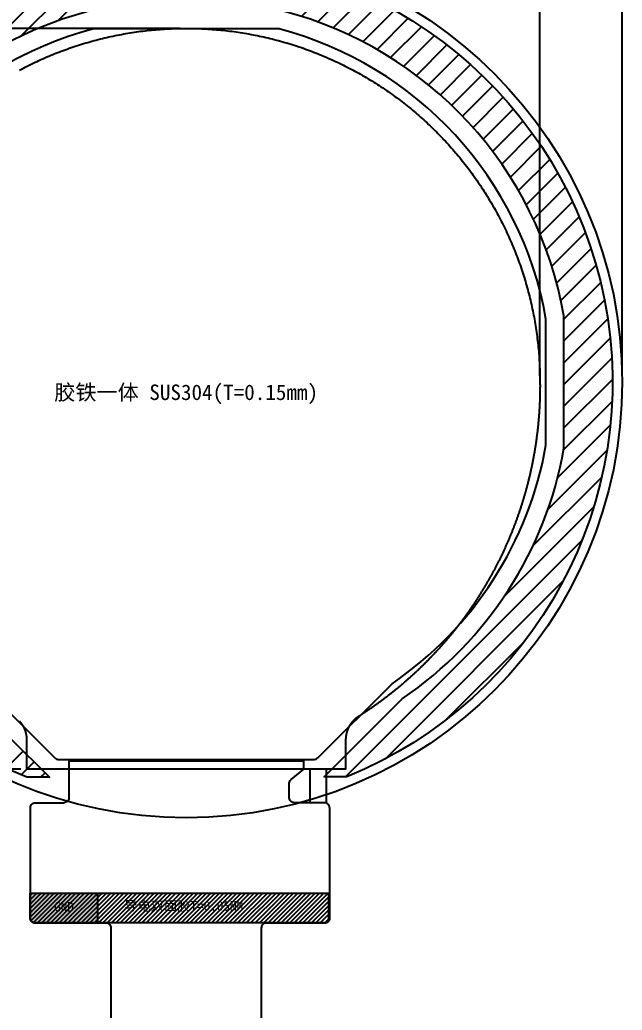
# Model space of a CAD drawing. Header units: millimetres. Extents: x 6268 to 6857, y -7375 to -6958.
# Drawn here: x 6601.4 to 6663.6, y -7222.2 to -7120 of the extents above; entities that cross this region are included whole.
import ezdxf

# ---------------------------------------------------------------- set-up
doc = ezdxf.new("R2010")
doc.units = ezdxf.units.MM
doc.header["$LTSCALE"] = 32.67
doc.header["$PDMODE"] = 3
doc.header["$PDSIZE"] = 0.3125
doc.layers.get('0').update_dxf_attribs({"linetype": 'CONTINUOUS'})
doc.layers.get('Defpoints').update_dxf_attribs({"linetype": 'CONTINUOUS'})
for name, color, linetype in [('BZ', 210, 'CONTINUOUS'), ('ITO', 3, 'CONTINUOUS'), ('sensor', 7, 'CONTINUOUS')]:
    doc.layers.add(name, color=color, linetype=linetype)
doc.styles.add('宋', font='SimSun.ttf')
doc.styles.add('宋体', font='SimSun.ttf')
doc.styles.add('黑体', font='simhei.ttf')
doc.dimstyles.new('HJ', dxfattribs={"dimtxt": 3.5, "dimasz": 3.5, "dimexe": 1, "dimexo": 0.625, "dimgap": 0.5, "dimtad": 1, "dimtxsty": '黑体', "dimcen": 3.5, "dimclrd": 4, "dimclre": 4, "dimclrt": 4, "dimadec": 0, "dimazin": 0, "dimtfac": 1, "dimtmove": 0, "dimatfit": 3, "dimfxl": 1, "dimarcsym": 0})
pattern_1 = [(45, (-48.3046, 199.5676), (-1.12253202, 1.12253202), [])]

# ---------------------------------------------------------------- blocks, each defined once
blk = doc.blocks.new('*D282')
at = {"layer": 'Defpoints', "color": 0, "transparency": 16777216}
for p in [(6618.59, -7120.87), (6558.28, -7197.35), (6602.14, -7197.35)]:
    blk.add_point(p, dxfattribs=at)
at = {"layer": 'ITO', "color": 4, "lineweight": -2, "transparency": 16777216}
for p, q in [((6617.96, -7120.87), (6557.28, -7120.87)), ((6558.28, -7124.37), (6558.28, -7193.85)), ((6601.51, -7197.35), (6557.28, -7197.35))]:
    blk.add_line(p, q, dxfattribs=at)
at = {"layer": 'ITO', "color": 4, "transparency": 16777216}
for points in [[(6557.7, -7124.37), (6558.87, -7124.37), (6558.28, -7120.87)], [(6557.7, -7193.85), (6558.87, -7193.85), (6558.28, -7197.35)]]:
    blk.add_solid(points, dxfattribs=at)
at = {"layer": 'ITO', "color": 4, "transparency": 16777216, "insert": (6555.74, -7159.54), "char_height": 3.5, "attachment_point": 5, "rotation": 90, "style": '黑体'}
blk.add_mtext('LCM OD 76,48%%P0.2', dxfattribs=at)
blk = doc.blocks.new('*D283')
at = {"layer": 'Defpoints', "color": 0, "transparency": 16777216}
for p in [(6572.55, -7112.39), (6618.59, -7112.39), (6618.59, -7120.87)]:
    blk.add_point(p, dxfattribs=at)
at = {"layer": 'ITO', "color": 4, "lineweight": -2, "transparency": 16777216}
for p, q in [((6572.55, -7112.39), (6572.55, -7065.63)), ((6617.97, -7112.39), (6571.55, -7112.39)), ((6572.55, -7117.37), (6572.55, -7115.89)), ((6617.96, -7120.87), (6571.55, -7120.87))]:
    blk.add_line(p, q, dxfattribs=at)
at = {"layer": 'ITO', "color": 4, "transparency": 16777216}
for points in [[(6571.97, -7115.89), (6573.13, -7115.89), (6572.55, -7112.39)], [(6571.97, -7117.37), (6573.13, -7117.37), (6572.55, -7120.87)]]:
    blk.add_solid(points, dxfattribs=at)
at = {"layer": 'ITO', "color": 4, "transparency": 16777216, "insert": (6569.72, -7087.26), "char_height": 3.5, "attachment_point": 5, "rotation": 90, "style": '黑体'}
blk.add_mtext('LCM到边 8,48±0.2', dxfattribs=at)
blk = doc.blocks.new('*D284')
at = {"layer": 'Defpoints', "color": 0, "transparency": 16777216}
for p in [(6655.1, -7076.78), (6582.07, -7157.38), (6655.1, -7157.38)]:
    blk.add_point(p, dxfattribs=at)
at = {"layer": 'ITO', "color": 4, "lineweight": -2, "transparency": 16777216}
for p, q in [((6582.07, -7156.76), (6582.07, -7075.78)), ((6655.1, -7156.76), (6655.1, -7075.78)), ((6585.57, -7076.78), (6651.6, -7076.78))]:
    blk.add_line(p, q, dxfattribs=at)
at = {"layer": 'ITO', "color": 4, "transparency": 16777216}
for points in [[(6585.57, -7076.19), (6585.57, -7077.36), (6582.07, -7076.78)], [(6651.6, -7076.19), (6651.6, -7077.36), (6655.1, -7076.78)]]:
    blk.add_solid(points, dxfattribs=at)
at = {"layer": 'ITO', "color": 4, "transparency": 16777216, "insert": (6618.59, -7074.23), "char_height": 3.5, "attachment_point": 5, "style": '黑体'}
blk.add_mtext('LCM OD 73,03%%P0.2', dxfattribs=at)
blk = doc.blocks.new('*D285')
at = {"layer": 'Defpoints', "color": 0, "transparency": 16777216}
for p in [(6655.1, -7100.28), (6655.1, -7157.27), (6663.59, -7157.27)]:
    blk.add_point(p, dxfattribs=at)
at = {"layer": 'ITO', "color": 4, "lineweight": -2, "transparency": 16777216}
for p, q in [((6655.1, -7156.65), (6655.1, -7099.28)), ((6663.59, -7156.64), (6663.59, -7099.28)), ((6655.1, -7100.28), (6608.34, -7100.28)), ((6660.09, -7100.28), (6658.6, -7100.28))]:
    blk.add_line(p, q, dxfattribs=at)
at = {"layer": 'ITO', "color": 4, "transparency": 16777216}
for points in [[(6658.6, -7099.7), (6658.6, -7100.87), (6655.1, -7100.28)], [(6660.09, -7099.7), (6660.09, -7100.87), (6663.59, -7100.28)]]:
    blk.add_solid(points, dxfattribs=at)
at = {"layer": 'ITO', "color": 4, "transparency": 16777216, "insert": (6629.97, -7097.45), "char_height": 3.5, "attachment_point": 5, "style": '黑体'}
blk.add_mtext('LCM到边 8,49±0.2', dxfattribs=at)

msp = doc.modelspace()

# ---------------------------------------------------------------- hatches: boundary and pattern name
h = msp.add_hatch()
h.set_pattern_fill('ANSI31', color=4, scale=0.5, style=0)
h.set_pattern_definition(pattern_1)
h.paths.add_polyline_path([(6608.533, -7119.1), (6618.586, -7119.1), (6618.51, -7113.387, 0.8240002), (6602.141, -7198.198), (6604.479, -7198.194), (6596.286, -7190.093, -0.2024189), (6579.595, -7164.22), (6579.595, -7150.553, -0.2931182)])
h = msp.add_hatch()
h.set_pattern_fill('ANSI31', color=4, scale=0.5, style=0)
h.set_pattern_definition(pattern_1)
h.paths.add_polyline_path([(6628.639, -7119.1, -0.2931182), (6657.576, -7150.553), (6657.576, -7164.22, -0.2024189), (6640.885, -7190.093), (6632.833, -7198.145), (6635.171, -7198.141, 0.8240002), (6618.51, -7113.387), (6618.586, -7119.1)])
at = {"layer": 'ITO'}
h = msp.add_hatch(color=2, dxfattribs=at)
h.dxf.hatch_style = 1
h.paths.add_polyline_path([(6609.439, -7213.199), (6609.439, -7210.199), (6602.439, -7210.199), (6602.439, -7212.699, 0.4142136), (6602.939, -7213.199)])
h.paths.add_polyline_path([(6604.642, -7212.521), (6607.299, -7212.521), (6607.299, -7210.583), (6604.642, -7210.583)], flags=24)
h = msp.add_hatch(dxfattribs=at)
h.set_pattern_fill('ANSI31', color=3, scale=0.1)
h.set_pattern_definition([(45, (274.05893, 187.50907), (-0.224506403, 0.224506403), [])])
h.paths.add_polyline_path([(6632.809, -7213.199, 0.4142136), (6633.309, -7212.699), (6633.309, -7210.199), (6602.439, -7210.199), (6602.439, -7212.699, 0.4142136), (6602.939, -7213.199)])
h.paths.add_polyline_path([(6611.848, -7212.607), (6625.22, -7212.607), (6625.22, -7210.677), (6611.848, -7210.677)], flags=24)

# ---------------------------------------------------------------- linework, layer by layer
at = {"color": 1}
msp.add_line((6646.639, -7182.552), (6646.649, -7182.561), dxfattribs=at)
msp.add_line((6646.639, -7182.552), (6646.649, -7182.561), dxfattribs=at)
at = {"color": 0}
for p, q in [((6631.336, -7197.347), (6631.336, -7200.822)), ((6633.036, -7197.347), (6633.036, -7200.822))]:
    msp.add_line(p, q, dxfattribs=at)
at = {"color": 30, "lineweight": -3}
msp.add_lwpolyline([(6633.367, -7201.322, 0.4142136), (6632.867, -7200.822), (6629.722, -7200.822, -0.4142136), (6629.222, -7200.322), (6629.222, -7198.823, -0.2219713), (6629.401, -7198.44), (6630.707, -7197.347), (6630.707, -7196.551), (6606.471, -7196.551), (6606.471, -7200.322, -0.4142136), (6605.971, -7200.822)], format="xyb", dxfattribs=at)
at = {"layer": 'BZ'}
msp.add_lwpolyline([(6601.373, -7125.18), (6601.571, -7125.075), (6601.77, -7124.971), (6601.969, -7124.869), (6602.169, -7124.767), (6602.369, -7124.667), (6602.57, -7124.568), (6602.772, -7124.471), (6602.974, -7124.374), (6603.177, -7124.279), (6603.38, -7124.185), (6603.584, -7124.093), (6603.789, -7124.001), (6603.994, -7123.911), (6604.199, -7123.822), (6604.406, -7123.734), (6604.612, -7123.648), (6604.82, -7123.563), (6605.027, -7123.479), (6605.236, -7123.397), (6605.445, -7123.315), (6605.654, -7123.235), (6605.864, -7123.157), (6606.074, -7123.079), (6606.285, -7123.003), (6606.496, -7122.928), (6606.707, -7122.855), (6606.919, -7122.782), (6607.132, -7122.711), (6607.345, -7122.642), (6607.558, -7122.574), (6607.772, -7122.507), (6607.986, -7122.441), (6608.201, -7122.376), (6608.416, -7122.313), (6608.631, -7122.252), (6608.847, -7122.191), (6609.063, -7122.132), (6609.28, -7122.074), (6609.496, -7122.018), (6609.714, -7121.963), (6609.931, -7121.909), (6610.149, -7121.857), (6610.367, -7121.806), (6610.585, -7121.756), (6610.804, -7121.707), (6611.023, -7121.66), (6611.243, -7121.615), (6611.462, -7121.57), (6611.682, -7121.527), (6611.902, -7121.485), (6612.123, -7121.445), (6612.343, -7121.406), (6612.564, -7121.369), (6612.785, -7121.332), (6613.006, -7121.297), (6613.228, -7121.264), (6613.45, -7121.232), (6613.672, -7121.201), (6613.894, -7121.171), (6614.116, -7121.143), (6614.338, -7121.116), (6614.561, -7121.091), (6614.784, -7121.067), (6615.007, -7121.044), (6615.23, -7121.023), (6615.453, -7121.003), (6615.676, -7120.985), (6615.9, -7120.968), (6616.123, -7120.952), (6616.347, -7120.937), (6616.57, -7120.924), (6616.794, -7120.913), (6617.018, -7120.902), (6617.242, -7120.893), (6617.466, -7120.886), (6617.69, -7120.88), (6617.914, -7120.875), (6618.138, -7120.871), (6618.362, -7120.869), (6618.586, -7120.869), (6618.81, -7120.869), (6619.034, -7120.871), (6619.258, -7120.875), (6619.482, -7120.88), (6619.706, -7120.886), (6619.93, -7120.893), (6620.154, -7120.902), (6620.377, -7120.913), (6620.601, -7120.924), (6620.825, -7120.937), (6621.048, -7120.952), (6621.272, -7120.968), (6621.495, -7120.985), (6621.719, -7121.003), (6621.942, -7121.023), (6622.165, -7121.044), (6622.388, -7121.067), (6622.61, -7121.091), (6622.833, -7121.116), (6623.055, -7121.143), (6623.278, -7121.171), (6623.5, -7121.201), (6623.722, -7121.232), (6623.943, -7121.264), (6624.165, -7121.297), (6624.386, -7121.332), (6624.607, -7121.369), (6624.828, -7121.406), (6625.049, -7121.445), (6625.269, -7121.485), (6625.489, -7121.527), (6625.709, -7121.57), (6625.929, -7121.615), (6626.148, -7121.66), (6626.367, -7121.707), (6626.586, -7121.756), (6626.804, -7121.806), (6627.023, -7121.857), (6627.24, -7121.909), (6627.458, -7121.963), (6627.675, -7122.018), (6627.892, -7122.074), (6628.108, -7122.132), (6628.324, -7122.191), (6628.54, -7122.252), (6628.756, -7122.313), (6628.971, -7122.376), (6629.185, -7122.441), (6629.399, -7122.507), (6629.613, -7122.574), (6629.827, -7122.642), (6630.04, -7122.711), (6630.252, -7122.782), (6630.464, -7122.855), (6630.676, -7122.928), (6630.887, -7123.003), (6631.098, -7123.079), (6631.308, -7123.157), (6631.518, -7123.235), (6631.727, -7123.315), (6631.936, -7123.397), (6632.144, -7123.479), (6632.352, -7123.563), (6632.559, -7123.648), (6632.766, -7123.734), (6632.972, -7123.822), (6633.178, -7123.911), (6633.383, -7124.001), (6633.587, -7124.093), (6633.791, -7124.185), (6633.995, -7124.279), (6634.197, -7124.374), (6634.4, -7124.471), (6634.601, -7124.568), (6634.802, -7124.667), (6635.003, -7124.767), (6635.203, -7124.869), (6635.402, -7124.971), (6635.6, -7125.075), (6635.798, -7125.18), (6635.996, -7125.286), (6636.192, -7125.394), (6636.388, -7125.502), (6636.583, -7125.612), (6636.778, -7125.723), (6636.972, -7125.835), (6637.165, -7125.949), (6637.358, -7126.063), (6637.549, -7126.179), (6637.741, -7126.296), (6637.931, -7126.414), (6638.121, -7126.534), (6638.31, -7126.654), (6638.498, -7126.776), (6638.685, -7126.898), (6638.872, -7127.022), (6639.058, -7127.147), (6639.243, -7127.274), (6639.427, -7127.401), (6639.611, -7127.529), (6639.794, -7127.659), (6639.976, -7127.79), (6640.157, -7127.921), (6640.337, -7128.054), (6640.517, -7128.188), (6640.695, -7128.323), (6640.873, -7128.46), (6641.05, -7128.597), (6641.226, -7128.735), (6641.402, -7128.875), (6641.576, -7129.015), (6641.75, -7129.157), (6641.923, -7129.3), (6642.095, -7129.443), (6642.266, -7129.588), (6642.436, -7129.734), (6642.605, -7129.881), (6642.773, -7130.029), (6642.941, -7130.178), (6643.107, -7130.327), (6643.273, -7130.478), (6643.437, -7130.63), (6643.601, -7130.783), (6643.764, -7130.937), (6643.925, -7131.092), (6644.086, -7131.248), (6644.246, -7131.405), (6644.405, -7131.563), (6644.563, -7131.722), (6644.72, -7131.882), (6644.876, -7132.043), (6645.031, -7132.205), (6645.185, -7132.367), (6645.338, -7132.531), (6645.49, -7132.696), (6645.641, -7132.861), (6645.791, -7133.028), (6645.94, -7133.195), (6646.088, -7133.363), (6646.234, -7133.533), (6646.38, -7133.703), (6646.525, -7133.874), (6646.669, -7134.046), (6646.811, -7134.218), (6646.953, -7134.392), (6647.094, -7134.566), (6647.233, -7134.742), (6647.371, -7134.918), (6647.509, -7135.095), (6647.645, -7135.273), (6647.78, -7135.452), (6647.914, -7135.631), (6648.047, -7135.812), (6648.179, -7135.993), (6648.309, -7136.175), (6648.439, -7136.358), (6648.567, -7136.541), (6648.695, -7136.725), (6648.821, -7136.911), (6648.946, -7137.096), (6649.07, -7137.283), (6649.193, -7137.471), (6649.314, -7137.659), (6649.435, -7137.848), (6649.554, -7138.037), (6649.672, -7138.228), (6649.789, -7138.419), (6649.905, -7138.611), (6650.019, -7138.803), (6650.133, -7138.996), (6650.245, -7139.19), (6650.356, -7139.385), (6650.466, -7139.58), (6650.575, -7139.776), (6650.682, -7139.973), (6650.788, -7140.17), (6650.893, -7140.368), (6650.997, -7140.566), (6651.1, -7140.766), (6651.201, -7140.965), (6651.301, -7141.166), (6651.4, -7141.367), (6651.498, -7141.569), (6651.594, -7141.771), (6651.689, -7141.974), (6651.783, -7142.177), (6651.876, -7142.381), (6651.967, -7142.586), (6652.057, -7142.791), (6652.146, -7142.996), (6652.234, -7143.203), (6652.32, -7143.409), (6652.405, -7143.617), (6652.489, -7143.824), (6652.572, -7144.033), (6652.653, -7144.241), (6652.733, -7144.451), (6652.812, -7144.66), (6652.889, -7144.871), (6652.965, -7145.081), (6653.04, -7145.293), (6653.114, -7145.504), (6653.186, -7145.716), (6653.257, -7145.929), (6653.326, -7146.142), (6653.395, -7146.355), (6653.462, -7146.569), (6653.527, -7146.783), (6653.592, -7146.998), (6653.655, -7147.213), (6653.717, -7147.428), (6653.777, -7147.644), (6653.836, -7147.86), (6653.894, -7148.076), (6653.95, -7148.293), (6654.005, -7148.51), (6654.059, -7148.728), (6654.112, -7148.946), (6654.163, -7149.164), (6654.213, -7149.382), (6654.261, -7149.601), (6654.308, -7149.82), (6654.354, -7150.039), (6654.398, -7150.259), (6654.441, -7150.479), (6654.483, -7150.699), (6654.523, -7150.919), (6654.562, -7151.14), (6654.6, -7151.361), (6654.636, -7151.582), (6654.671, -7151.803), (6654.705, -7152.025), (6654.737, -7152.247), (6654.768, -7152.468), (6654.797, -7152.691), (6654.825, -7152.913), (6654.852, -7153.135), (6654.877, -7153.358), (6654.901, -7153.581), (6654.924, -7153.804), (6654.945, -7154.027), (6654.965, -7154.25), (6654.984, -7154.473), (6655.001, -7154.696), (6655.017, -7154.92), (6655.031, -7155.143), (6655.044, -7155.367), (6655.056, -7155.591), (6655.066, -7155.815), (6655.075, -7156.039), (6655.083, -7156.263), (6655.089, -7156.486), (6655.094, -7156.71), (6655.097, -7156.934), (6655.099, -7157.159), (6655.1, -7157.382), (6655.1, -7157.461), (6655.101, -7157.541), (6655.101, -7157.622), (6655.102, -7157.702), (6655.102, -7157.782), (6655.102, -7157.862), (6655.101, -7157.942), (6655.101, -7158.022), (6655.1, -7158.103), (6655.1, -7158.183), (6655.099, -7158.263), (6655.098, -7158.343), (6655.097, -7158.423), (6655.095, -7158.503), (6655.094, -7158.583), (6655.092, -7158.664), (6655.09, -7158.744), (6655.088, -7158.824), (6655.086, -7158.904), (6655.084, -7158.984), (6655.082, -7159.064), (6655.079, -7159.144), (6655.076, -7159.225), (6655.073, -7159.305), (6655.07, -7159.385), (6655.067, -7159.465), (6655.063, -7159.545), (6655.06, -7159.625), (6655.056, -7159.705), (6655.052, -7159.785), (6655.048, -7159.865), (6655.044, -7159.945), (6655.04, -7160.025), (6655.035, -7160.105), (6655.031, -7160.185), (6655.026, -7160.265), (6655.021, -7160.345), (6655.016, -7160.425), (6655.01, -7160.505), (6655.005, -7160.585), (6654.999, -7160.665), (6654.993, -7160.745), (6654.987, -7160.825), (6654.981, -7160.905), (6654.975, -7160.985), (6654.969, -7161.065), (6654.962, -7161.145), (6654.955, -7161.225), (6654.948, -7161.305), (6654.941, -7161.385), (6654.934, -7161.464), (6654.927, -7161.544), (6654.919, -7161.624), (6654.912, -7161.704), (6654.904, -7161.784), (6654.896, -7161.863), (6654.888, -7161.943), (6654.879, -7162.023), (6654.871, -7162.103), (6654.862, -7162.182), (6654.853, -7162.262), (6654.844, -7162.342), (6654.835, -7162.421), (6654.826, -7162.501), (6654.817, -7162.581), (6654.807, -7162.66), (6654.797, -7162.74), (6654.788, -7162.819), (6654.777, -7162.899), (6654.767, -7162.978), (6654.757, -7163.058), (6654.746, -7163.137), (6654.736, -7163.217), (6654.725, -7163.296), (6654.714, -7163.376), (6654.703, -7163.455), (6654.691, -7163.534), (6654.68, -7163.614), (6654.668, -7163.693), (6654.657, -7163.772), (6654.645, -7163.852), (6654.633, -7163.931), (6654.62, -7164.01), (6654.608, -7164.089), (6654.595, -7164.168), (6654.583, -7164.248), (6654.57, -7164.327), (6654.557, -7164.406), (6654.543, -7164.485), (6654.53, -7164.564), (6654.517, -7164.643), (6654.503, -7164.722), (6654.489, -7164.801), (6654.475, -7164.88), (6654.461, -7164.959), (6654.447, -7165.038), (6654.432, -7165.116), (6654.418, -7165.195), (6654.403, -7165.274), (6654.388, -7165.353), (6654.373, -7165.432), (6654.358, -7165.51), (6654.342, -7165.589), (6654.327, -7165.668), (6654.311, -7165.746), (6654.295, -7165.825), (6654.279, -7165.903), (6654.263, -7165.982), (6654.247, -7166.06), (6654.23, -7166.139), (6654.214, -7166.217), (6654.197, -7166.296), (6654.18, -7166.374), (6654.163, -7166.452), (6654.146, -7166.531), (6654.128, -7166.609), (6654.111, -7166.687), (6654.093, -7166.765), (6654.075, -7166.843), (6654.057, -7166.921), (6654.039, -7167), (6654.021, -7167.078), (6654.002, -7167.156), (6653.984, -7167.234), (6653.965, -7167.312), (6653.946, -7167.389), (6653.927, -7167.467), (6653.907, -7167.545), (6653.888, -7167.623), (6653.869, -7167.701), (6653.849, -7167.778), (6653.829, -7167.856), (6653.809, -7167.934), (6653.789, -7168.011), (6653.768, -7168.089), (6653.748, -7168.166), (6653.727, -7168.244), (6653.706, -7168.321), (6653.686, -7168.399), (6653.664, -7168.476), (6653.643, -7168.553), (6653.622, -7168.63), (6653.6, -7168.708), (6653.579, -7168.785), (6653.557, -7168.862), (6653.535, -7168.939), (6653.512, -7169.016), (6653.49, -7169.093), (6653.468, -7169.17), (6653.445, -7169.247), (6653.422, -7169.324), (6653.399, -7169.401), (6653.376, -7169.477), (6653.353, -7169.554), (6653.33, -7169.631), (6653.306, -7169.707), (6653.282, -7169.784), (6653.259, -7169.861), (6653.235, -7169.937), (6653.21, -7170.013), (6653.186, -7170.09), (6653.162, -7170.166), (6653.137, -7170.242), (6653.112, -7170.319), (6653.087, -7170.395), (6653.062, -7170.471), (6653.037, -7170.547), (6653.012, -7170.623), (6652.986, -7170.699), (6652.961, -7170.775), (6652.935, -7170.851), (6652.909, -7170.927), (6652.883, -7171.003), (6652.857, -7171.078), (6652.83, -7171.154), (6652.804, -7171.23), (6652.777, -7171.305), (6652.75, -7171.381), (6652.723, -7171.456), (6652.696, -7171.532), (6652.669, -7171.607), (6652.641, -7171.683), (6652.614, -7171.758), (6652.586, -7171.833), (6652.558, -7171.908), (6652.53, -7171.983), (6652.502, -7172.058), (6652.473, -7172.133), (6652.445, -7172.208), (6652.416, -7172.283), (6652.387, -7172.358), (6652.358, -7172.433), (6652.329, -7172.507), (6652.3, -7172.582), (6652.271, -7172.657), (6652.241, -7172.731), (6652.212, -7172.806), (6652.182, -7172.88), (6652.152, -7172.954), (6652.122, -7173.029), (6652.091, -7173.103), (6652.061, -7173.177), (6652.03, -7173.251), (6652, -7173.325), (6651.969, -7173.399), (6651.938, -7173.473), (6651.907, -7173.547), (6651.875, -7173.621), (6651.844, -7173.695), (6651.812, -7173.768), (6651.781, -7173.842), (6651.749, -7173.915), (6651.717, -7173.989), (6651.685, -7174.062), (6651.652, -7174.136), (6651.62, -7174.209), (6651.587, -7174.282), (6651.554, -7174.355), (6651.522, -7174.429), (6651.489, -7174.502), (6651.455, -7174.575), (6651.422, -7174.647), (6651.389, -7174.72), (6651.355, -7174.793), (6651.321, -7174.866), (6651.287, -7174.938), (6651.253, -7175.011), (6651.219, -7175.084), (6651.185, -7175.156), (6651.15, -7175.228), (6651.116, -7175.301), (6651.081, -7175.373), (6651.046, -7175.445), (6651.011, -7175.517), (6650.976, -7175.589), (6650.94, -7175.661), (6650.905, -7175.733), (6650.869, -7175.805), (6650.834, -7175.877), (6650.798, -7175.948), (6650.762, -7176.02), (6650.725, -7176.091), (6650.689, -7176.163), (6650.653, -7176.234), (6650.616, -7176.306), (6650.579, -7176.377), (6650.542, -7176.448), (6650.505, -7176.519), (6650.468, -7176.59), (6650.431, -7176.661), (6650.393, -7176.732), (6650.356, -7176.803), (6650.318, -7176.873), (6650.28, -7176.944), (6650.242, -7177.015), (6650.204, -7177.085), (6650.166, -7177.156), (6650.127, -7177.226), (6650.089, -7177.296), (6650.05, -7177.366), (6650.011, -7177.437), (6649.972, -7177.507), (6649.933, -7177.577), (6649.894, -7177.646), (6649.854, -7177.716), (6649.815, -7177.786), (6649.775, -7177.856), (6649.735, -7177.925), (6649.695, -7177.995), (6649.655, -7178.064), (6649.615, -7178.133), (6649.575, -7178.203), (6649.534, -7178.272), (6649.493, -7178.341), (6649.453, -7178.41), (6649.412, -7178.479), (6649.371, -7178.548), (6649.329, -7178.617), (6649.288, -7178.685), (6649.247, -7178.754), (6649.205, -7178.822), (6649.163, -7178.891), (6649.121, -7178.959), (6649.079, -7179.028), (6649.037, -7179.096), (6648.995, -7179.164), (6648.953, -7179.232), (6648.91, -7179.3), (6648.867, -7179.368), (6648.825, -7179.435), (6648.782, -7179.503), (6648.739, -7179.571), (6648.695, -7179.638), (6648.652, -7179.706), (6648.609, -7179.773), (6648.565, -7179.84), (6648.521, -7179.907), (6648.477, -7179.975), (6648.433, -7180.042), (6648.389, -7180.108), (6648.345, -7180.175), (6648.3, -7180.242), (6648.256, -7180.309), (6648.211, -7180.375), (6648.166, -7180.442), (6648.121, -7180.508), (6648.076, -7180.574), (6648.031, -7180.641), (6647.986, -7180.707), (6647.94, -7180.773), (6647.895, -7180.839), (6647.849, -7180.905), (6647.803, -7180.97), (6647.757, -7181.036), (6647.711, -7181.101), (6647.665, -7181.167), (6647.618, -7181.232), (6647.572, -7181.298), (6647.525, -7181.363), (6647.479, -7181.428), (6647.432, -7181.493), (6647.385, -7181.558), (6647.338, -7181.623), (6647.29, -7181.688), (6647.243, -7181.752), (6647.195, -7181.817), (6647.148, -7181.881), (6647.1, -7181.946), (6647.052, -7182.01), (6647.004, -7182.074), (6646.956, -7182.138), (6646.907, -7182.202), (6646.859, -7182.266), (6646.81, -7182.33), (6646.762, -7182.393), (6646.713, -7182.457), (6646.664, -7182.521), (6646.615, -7182.584), (6646.566, -7182.647), (6646.516, -7182.71), (6646.467, -7182.774), (6646.417, -7182.837), (6646.368, -7182.899), (6646.318, -7182.962), (6646.268, -7183.025), (6646.218, -7183.088), (6646.168, -7183.15), (6646.118, -7183.213), (6646.067, -7183.275), (6646.017, -7183.337), (6645.966, -7183.399), (6645.915, -7183.461), (6645.864, -7183.523), (6645.813, -7183.585), (6645.762, -7183.647), (6645.711, -7183.708), (6645.659, -7183.77), (6645.608, -7183.831), (6645.556, -7183.893), (6645.504, -7183.954), (6645.452, -7184.015), (6645.4, -7184.076), (6645.348, -7184.137), (6645.296, -7184.198), (6645.244, -7184.258), (6645.191, -7184.319), (6645.139, -7184.379), (6645.086, -7184.44), (6645.033, -7184.5), (6644.98, -7184.56), (6644.927, -7184.62), (6644.874, -7184.68), (6644.82, -7184.74), (6644.767, -7184.8), (6644.713, -7184.859), (6644.66, -7184.919), (6644.606, -7184.978), (6644.552, -7185.038), (6644.498, -7185.097), (6644.444, -7185.156), (6644.39, -7185.215), (6644.335, -7185.274), (6644.281, -7185.333), (6644.226, -7185.391), (6644.171, -7185.45), (6644.116, -7185.508), (6644.061, -7185.567), (6644.006, -7185.625), (6643.951, -7185.683), (6643.896, -7185.741), (6643.84, -7185.799), (6643.785, -7185.857), (6643.729, -7185.915), (6643.673, -7185.972), (6643.618, -7186.03), (6643.562, -7186.087), (6643.505, -7186.144), (6643.449, -7186.201), (6643.393, -7186.258), (6643.336, -7186.315), (6643.28, -7186.372), (6643.223, -7186.429), (6643.166, -7186.485), (6643.109, -7186.542), (6643.052, -7186.598), (6642.995, -7186.655), (6642.938, -7186.711), (6642.881, -7186.767), (6642.823, -7186.823), (6642.766, -7186.878), (6642.708, -7186.934), (6642.65, -7186.99), (6642.592, -7187.045), (6642.534, -7187.1), (6642.476, -7187.156), (6642.418, -7187.211), (6642.36, -7187.266), (6642.301, -7187.321), (6642.243, -7187.375), (6642.184, -7187.43), (6642.125, -7187.484), (6642.066, -7187.539), (6642.007, -7187.593), (6641.948, -7187.647), (6641.889, -7187.701), (6641.83, -7187.755), (6641.77, -7187.809), (6641.711, -7187.863), (6641.651, -7187.916), (6641.592, -7187.97), (6641.532, -7188.023), (6641.472, -7188.076), (6641.412, -7188.13), (6641.352, -7188.183), (6641.291, -7188.235), (6641.231, -7188.288), (6641.17, -7188.341), (6641.11, -7188.393), (6641.049, -7188.446), (6640.988, -7188.498), (6640.928, -7188.55), (6640.867, -7188.602), (6640.805, -7188.654), (6640.744, -7188.706), (6640.683, -7188.758), (6640.622, -7188.809), (6640.56, -7188.86), (6640.498, -7188.912), (6640.437, -7188.963), (6640.375, -7189.014), (6640.313, -7189.065), (6640.251, -7189.116), (6640.189, -7189.166), (6640.127, -7189.217), (6640.064, -7189.267), (6640.002, -7189.318), (6639.94, -7189.368), (6639.877, -7189.418), (6639.814, -7189.468), (6639.751, -7189.518), (6639.689, -7189.568), (6639.625, -7189.617), (6639.562, -7189.667), (6639.499, -7189.716), (6639.436, -7189.765), (6639.373, -7189.814), (6639.309, -7189.863), (6639.245, -7189.912), (6639.182, -7189.961), (6639.118, -7190.009), (6639.054, -7190.058), (6638.99, -7190.106), (6638.926, -7190.154), (6638.862, -7190.202), (6638.798, -7190.25), (6638.733, -7190.298), (6638.669, -7190.346), (6638.604, -7190.393), (6638.54, -7190.441), (6638.475, -7190.488), (6638.41, -7190.535), (6638.345, -7190.582), (6638.28, -7190.629), (6638.215, -7190.676), (6638.15, -7190.722), (6638.085, -7190.769), (6638.019, -7190.815), (6637.954, -7190.862), (6637.888, -7190.908), (6637.823, -7190.954), (6637.757, -7191), (6637.691, -7191.045), (6637.625, -7191.091), (6637.559, -7191.136), (6637.493, -7191.182), (6637.427, -7191.227), (6637.361, -7191.272), (6637.294, -7191.317), (6637.228, -7191.362), (6637.161, -7191.407), (6637.095, -7191.451), (6637.028, -7191.496), (6636.961, -7191.54), (6636.894, -7191.584), (6636.827, -7191.628), (6636.76, -7191.672), (6636.693, -7191.716), (6636.626, -7191.759), (6636.558, -7191.803), (6636.491, -7191.846), (6636.423, -7191.89), (6636.356, -7191.933), (6636.351, -7191.936), (6636.346, -7191.939), (6636.342, -7191.942), (6636.337, -7191.945), (6636.332, -7191.948), (6636.328, -7191.951), (6636.323, -7191.954), (6636.318, -7191.957), (6636.314, -7191.96), (6636.309, -7191.963), (6636.304, -7191.966), (6636.3, -7191.969), (6636.29, -7191.976), (6636.286, -7191.979), (6636.281, -7191.982), (6636.277, -7191.985), (6636.267, -7191.991), (6636.263, -7191.995), (6636.258, -7191.998), (6636.249, -7192.004), (6636.244, -7192.007), (6636.24, -7192.011), (6636.235, -7192.014), (6636.231, -7192.017), (6636.221, -7192.024), (6636.217, -7192.027), (6636.208, -7192.033), (6636.203, -7192.037), (6636.199, -7192.04), (6636.194, -7192.043), (6636.19, -7192.047), (6636.185, -7192.05), (6636.181, -7192.053), (6636.176, -7192.057), (6636.172, -7192.06), (6636.168, -7192.063), (6636.163, -7192.067), (6636.154, -7192.074), (6636.15, -7192.077), (6636.145, -7192.08), (6636.141, -7192.084), (6636.136, -7192.087), (6636.132, -7192.091), (6636.123, -7192.098), (6636.119, -7192.101), (6636.11, -7192.108), (6636.106, -7192.111), (6636.101, -7192.115), (6636.097, -7192.118), (6636.093, -7192.122), (6636.088, -7192.125), (6636.084, -7192.129), (6636.08, -7192.132), (6636.071, -7192.14), (6636.067, -7192.143), (6636.063, -7192.147), (6636.058, -7192.15), (6636.054, -7192.154), (6636.05, -7192.157), (6636.045, -7192.161), (6636.041, -7192.165), (6636.037, -7192.168), (6636.033, -7192.172), (6636.028, -7192.176), (6636.024, -7192.179), (6636.02, -7192.183), (6636.011, -7192.19), (6636.007, -7192.194), (6636.003, -7192.197), (6635.999, -7192.201), (6635.995, -7192.205), (6635.99, -7192.209), (6635.986, -7192.212), (6635.982, -7192.216), (6635.978, -7192.22), (6635.974, -7192.224), (6635.97, -7192.227), (6635.966, -7192.231), (6635.961, -7192.235), (6635.953, -7192.242), (6635.949, -7192.246), (6635.945, -7192.25), (6635.941, -7192.254), (6635.937, -7192.258), (6635.933, -7192.262), (6635.929, -7192.265), (6635.925, -7192.269), (6635.921, -7192.273), (6635.917, -7192.277), (6635.913, -7192.281), (6635.908, -7192.285), (6635.904, -7192.289), (6635.9, -7192.292), (6635.896, -7192.296), (6635.892, -7192.3), (6635.888, -7192.304), (6635.884, -7192.308), (6635.88, -7192.312), (6635.877, -7192.316), (6635.873, -7192.32), (6635.869, -7192.324), (6635.861, -7192.332), (6635.853, -7192.34), (6635.849, -7192.344), (6635.845, -7192.348), (6635.837, -7192.356), (6635.829, -7192.364), (6635.826, -7192.368), (6635.822, -7192.372), (6635.818, -7192.376), (6635.814, -7192.38), (6635.81, -7192.384), (6635.806, -7192.388), (6635.803, -7192.392), (6635.799, -7192.396), (6635.795, -7192.4), (6635.791, -7192.404), (6635.787, -7192.409), (6635.784, -7192.413), (6635.776, -7192.421), (6635.772, -7192.425), (6635.769, -7192.429), (6635.765, -7192.433), (6635.761, -7192.438), (6635.757, -7192.442), (6635.754, -7192.446), (6635.75, -7192.45), (6635.746, -7192.454), (6635.743, -7192.458), (6635.735, -7192.467), (6635.732, -7192.471), (6635.728, -7192.475), (6635.724, -7192.48), (6635.717, -7192.488), (6635.713, -7192.492), (6635.71, -7192.497), (6635.706, -7192.501), (6635.703, -7192.505), (6635.699, -7192.509), (6635.695, -7192.514), (6635.692, -7192.518), (6635.688, -7192.522), (6635.681, -7192.531), (6635.674, -7192.54), (6635.671, -7192.544), (6635.667, -7192.548), (6635.664, -7192.553), (6635.66, -7192.557), (6635.657, -7192.561), (6635.653, -7192.566), (6635.65, -7192.57), (6635.646, -7192.575), (6635.643, -7192.579), (6635.636, -7192.588), (6635.632, -7192.592), (6635.629, -7192.596), (6635.626, -7192.601), (6635.622, -7192.605), (6635.615, -7192.614), (6635.612, -7192.619), (6635.609, -7192.623), (6635.602, -7192.632), (6635.599, -7192.637), (6635.595, -7192.641), (6635.592, -7192.646), (6635.589, -7192.65), (6635.585, -7192.655), (6635.582, -7192.659), (6635.579, -7192.664), (6635.576, -7192.668), (6635.572, -7192.673), (6635.569, -7192.677), (6635.562, -7192.686), (6635.559, -7192.691), (6635.553, -7192.7), (6635.55, -7192.705), (6635.546, -7192.709), (6635.543, -7192.714), (6635.54, -7192.719), (6635.537, -7192.723), (6635.531, -7192.732), (6635.527, -7192.737), (6635.524, -7192.742), (6635.521, -7192.746), (6635.518, -7192.751), (6635.515, -7192.755), (6635.512, -7192.76), (6635.509, -7192.765), (6635.506, -7192.769), (6635.503, -7192.774), (6635.496, -7192.784), (6635.493, -7192.788), (6635.49, -7192.793), (6635.487, -7192.798), (6635.484, -7192.802), (6635.478, -7192.812), (6635.475, -7192.816), (6635.472, -7192.821), (6635.466, -7192.831), (6635.461, -7192.84), (6635.458, -7192.845), (6635.455, -7192.85), (6635.452, -7192.854), (6635.449, -7192.859), (6635.446, -7192.864), (6635.44, -7192.874), (6635.437, -7192.878), (6635.435, -7192.883), (6635.432, -7192.888), (6635.429, -7192.893), (6635.423, -7192.902), (6635.42, -7192.907), (6635.418, -7192.912), (6635.415, -7192.917), (6635.412, -7192.922), (6635.409, -7192.927), (6635.406, -7192.932), (6635.404, -7192.936), (6635.401, -7192.941), (6635.398, -7192.946), (6635.396, -7192.951), (6635.39, -7192.961), (6635.387, -7192.966), (6635.385, -7192.971), (6635.382, -7192.976), (6635.379, -7192.98), (6635.377, -7192.985), (6635.374, -7192.99), (6635.371, -7192.995), (6635.369, -7193), (6635.364, -7193.01), (6635.358, -7193.02), (6635.356, -7193.025), (6635.353, -7193.03), (6635.351, -7193.035), (6635.346, -7193.045), (6635.343, -7193.05), (6635.341, -7193.055), (6635.336, -7193.065), (6635.333, -7193.07), (6635.331, -7193.075), (6635.328, -7193.08), (6635.326, -7193.085), (6635.323, -7193.09), (6635.321, -7193.095), (6635.318, -7193.1), (6635.316, -7193.105), (6635.313, -7193.11), (6635.311, -7193.115), (6635.309, -7193.12), (6635.306, -7193.125), (6635.304, -7193.13), (6635.302, -7193.135), (6635.297, -7193.145), (6635.292, -7193.155), (6635.288, -7193.166), (6635.285, -7193.171), (6635.283, -7193.176), (6635.278, -7193.186), (6635.276, -7193.191), (6635.274, -7193.196), (6635.272, -7193.202), (6635.27, -7193.207), (6635.267, -7193.212), (6635.265, -7193.217), (6635.263, -7193.222), (6635.261, -7193.227), (6635.259, -7193.232), (6635.256, -7193.237), (6635.252, -7193.248), (6635.25, -7193.253), (6635.248, -7193.258), (6635.246, -7193.263), (6635.244, -7193.268), (6635.242, -7193.274), (6635.24, -7193.279), (6635.237, -7193.284), (6635.235, -7193.289), (6635.233, -7193.294), (6635.229, -7193.305), (6635.227, -7193.31), (6635.223, -7193.32), (6635.221, -7193.326), (6635.219, -7193.331), (6635.215, -7193.341), (6635.213, -7193.347), (6635.212, -7193.352), (6635.21, -7193.357), (6635.208, -7193.362), (6635.206, -7193.368), (6635.202, -7193.378), (6635.198, -7193.389), (6635.196, -7193.394), (6635.195, -7193.399), (6635.193, -7193.404), (6635.191, -7193.41), (6635.189, -7193.415), (6635.187, -7193.42), (6635.185, -7193.426), (6635.182, -7193.436), (6635.18, -7193.442), (6635.178, -7193.447), (6635.177, -7193.452), (6635.175, -7193.457), (6635.173, -7193.463), (6635.171, -7193.468), (6635.17, -7193.474), (6635.168, -7193.479), (6635.166, -7193.484), (6635.165, -7193.489), (6635.161, -7193.5), (6635.16, -7193.505), (6635.158, -7193.511), (6635.157, -7193.516), (6635.155, -7193.522), (6635.153, -7193.527), (6635.152, -7193.532), (6635.149, -7193.543), (6635.147, -7193.548), (6635.146, -7193.554), (6635.144, -7193.559), (6635.142, -7193.564), (6635.141, -7193.57), (6635.139, -7193.575), (6635.137, -7193.586), (6635.134, -7193.597), (6635.132, -7193.602), (6635.131, -7193.608), (6635.129, -7193.613), (6635.128, -7193.618), (6635.126, -7193.624), (6635.125, -7193.629), (6635.122, -7193.64), (6635.121, -7193.645), (6635.118, -7193.656), (6635.117, -7193.662), (6635.116, -7193.667), (6635.114, -7193.673), (6635.113, -7193.678), (6635.112, -7193.684), (6635.11, -7193.689), (6635.109, -7193.694), (6635.108, -7193.7), (6635.107, -7193.705), (6635.105, -7193.711), (6635.104, -7193.716), (6635.103, -7193.722), (6635.102, -7193.727), (6635.101, -7193.732), (6635.098, -7193.744), (6635.097, -7193.749), (6635.096, -7193.754), (6635.095, -7193.76), (6635.094, -7193.765), (6635.093, -7193.771), (6635.091, -7193.776), (6635.09, -7193.782), (6635.089, -7193.787), (6635.088, -7193.793), (6635.087, -7193.798), (6635.085, -7193.809), (6635.084, -7193.815), (6635.083, -7193.82), (6635.082, -7193.826), (6635.081, -7193.831), (6635.08, -7193.837), (6635.079, -7193.842), (6635.078, -7193.848), (6635.076, -7193.859), (6635.075, -7193.864), (6635.074, -7193.87), (6635.073, -7193.875), (6635.073, -7193.881), (6635.071, -7193.892), (6635.07, -7193.897), (6635.069, -7193.903), (6635.068, -7193.908), (6635.067, -7193.914), (6635.066, -7193.92), (6635.066, -7193.925), (6635.065, -7193.931), (6635.064, -7193.936), (6635.063, -7193.942), (6635.063, -7193.947), (6635.062, -7193.953), (6635.061, -7193.958), (6635.06, -7193.964), (6635.06, -7193.969), (6635.059, -7193.975), (6635.058, -7193.98), (6635.057, -7193.986), (6635.057, -7193.991), (6635.055, -7194.003), (6635.055, -7194.008), (6635.054, -7194.014), (6635.054, -7194.019), (6635.053, -7194.025), (6635.052, -7194.03), (6635.052, -7194.036), (6635.051, -7194.041), (6635.051, -7194.047), (6635.05, -7194.053), (6635.049, -7194.058), (6635.049, -7194.064), (6635.048, -7194.069), (6635.048, -7194.075), (6635.047, -7194.08), (6635.047, -7194.086), (6635.046, -7194.097), (6635.045, -7194.103), (6635.045, -7194.108), (6635.044, -7194.114), (6635.044, -7194.119), (6635.044, -7194.125), (6635.043, -7194.131), (6635.043, -7194.136), (6635.042, -7194.142), (6635.042, -7194.147), (6635.042, -7194.153), (6635.041, -7194.158), (6635.041, -7194.17), (6635.04, -7194.175), (6635.04, -7194.181), (6635.04, -7194.186), (6635.039, -7194.192), (6635.039, -7194.197), (6635.039, -7194.203), (6635.039, -7194.209), (6635.038, -7194.22), (6635.038, -7194.225), (6635.038, -7194.231), (6635.037, -7194.237), (6635.037, -7194.242), (6635.037, -7194.248), (6635.037, -7194.253), (6635.037, -7194.259), (6635.037, -7194.27), (6635.036, -7194.276), (6635.036, -7194.281), (6635.036, -7194.287), (6635.036, -7194.292), (6635.036, -7194.298), (6635.036, -7194.304), (6635.036, -7194.309), (6635.036, -7194.315), (6635.036, -7194.32), (6635.036, -7194.326), (6635.036, -7194.332), (6635.036, -7194.337), (6635.036, -7197.347), (6602.136, -7197.347), (6602.136, -7194.332), (6602.136, -7194.326), (6602.136, -7194.32), (6602.136, -7194.315), (6602.136, -7194.309), (6602.136, -7194.304), (6602.135, -7194.298), (6602.135, -7194.287), (6602.135, -7194.281), (6602.135, -7194.276), (6602.135, -7194.265), (6602.134, -7194.253), (6602.134, -7194.248), (6602.134, -7194.242), (6602.134, -7194.231), (6602.134, -7194.225), (6602.133, -7194.22), (6602.133, -7194.214), (6602.133, -7194.209), (6602.133, -7194.203), (6602.132, -7194.198), (6602.132, -7194.192), (6602.132, -7194.186), (6602.131, -7194.181), (6602.131, -7194.175), (6602.131, -7194.17), (6602.13, -7194.164), (6602.13, -7194.158), (6602.13, -7194.153), (6602.129, -7194.147), (6602.129, -7194.142), (6602.129, -7194.136), (6602.128, -7194.131), (6602.128, -7194.125), (6602.127, -7194.119), (6602.127, -7194.114), (6602.127, -7194.108), (6602.126, -7194.103), (6602.126, -7194.097), (6602.125, -7194.091), (6602.125, -7194.086), (6602.124, -7194.075), (6602.123, -7194.069), (6602.123, -7194.064), (6602.122, -7194.058), (6602.121, -7194.053), (6602.121, -7194.047), (6602.12, -7194.036), (6602.119, -7194.03), (6602.119, -7194.025), (6602.118, -7194.019), (6602.117, -7194.014), (6602.117, -7194.008), (6602.116, -7194.003), (6602.115, -7193.997), (6602.115, -7193.992), (6602.114, -7193.986), (6602.113, -7193.98), (6602.113, -7193.975), (6602.112, -7193.969), (6602.111, -7193.964), (6602.11, -7193.958), (6602.11, -7193.953), (6602.109, -7193.947), (6602.108, -7193.942), (6602.107, -7193.936), (6602.107, -7193.931), (6602.106, -7193.925), (6602.105, -7193.92), (6602.104, -7193.914), (6602.103, -7193.908), (6602.102, -7193.903), (6602.102, -7193.897), (6602.101, -7193.892), (6602.1, -7193.886), (6602.099, -7193.881), (6602.098, -7193.875), (6602.097, -7193.87), (6602.096, -7193.864), (6602.094, -7193.853), (6602.093, -7193.848), (6602.092, -7193.842), (6602.091, -7193.837), (6602.09, -7193.831), (6602.089, -7193.826), (6602.088, -7193.82), (6602.087, -7193.815), (6602.086, -7193.809), (6602.085, -7193.804), (6602.083, -7193.793), (6602.082, -7193.787), (6602.081, -7193.782), (6602.079, -7193.771), (6602.078, -7193.765), (6602.077, -7193.76), (6602.076, -7193.754), (6602.074, -7193.749), (6602.073, -7193.743), (6602.072, -7193.738), (6602.071, -7193.732), (6602.07, -7193.727), (6602.068, -7193.722), (6602.066, -7193.711), (6602.065, -7193.705), (6602.064, -7193.7), (6602.062, -7193.694), (6602.06, -7193.684), (6602.058, -7193.678), (6602.057, -7193.673), (6602.056, -7193.667), (6602.055, -7193.662), (6602.053, -7193.656), (6602.052, -7193.651), (6602.05, -7193.645), (6602.049, -7193.64), (6602.048, -7193.635), (6602.045, -7193.624), (6602.044, -7193.618), (6602.042, -7193.613), (6602.041, -7193.608), (6602.039, -7193.602), (6602.038, -7193.597), (6602.035, -7193.586), (6602.033, -7193.581), (6602.032, -7193.575), (6602.03, -7193.57), (6602.029, -7193.564), (6602.027, -7193.559), (6602.026, -7193.554), (6602.024, -7193.548), (6602.021, -7193.538), (6602.02, -7193.532), (6602.018, -7193.527), (6602.017, -7193.522), (6602.015, -7193.516), (6602.013, -7193.511), (6602.012, -7193.506), (6602.008, -7193.495), (6602.007, -7193.489), (6602.005, -7193.484), (6602.002, -7193.473), (6602, -7193.468), (6601.998, -7193.463), (6601.997, -7193.457), (6601.995, -7193.452), (6601.991, -7193.441), (6601.99, -7193.436), (6601.988, -7193.431), (6601.986, -7193.426), (6601.984, -7193.42), (6601.982, -7193.415), (6601.981, -7193.41), (6601.979, -7193.404), (6601.977, -7193.399), (6601.975, -7193.394), (6601.973, -7193.389), (6601.971, -7193.383), (6601.97, -7193.378), (6601.966, -7193.368), (6601.964, -7193.362), (6601.962, -7193.357), (6601.96, -7193.352), (6601.958, -7193.347), (6601.956, -7193.341), (6601.954, -7193.336), (6601.952, -7193.331), (6601.95, -7193.326), (6601.948, -7193.32), (6601.946, -7193.315), (6601.942, -7193.305), (6601.94, -7193.3), (6601.938, -7193.294), (6601.936, -7193.289), (6601.934, -7193.284), (6601.932, -7193.279), (6601.93, -7193.274), (6601.928, -7193.269), (6601.926, -7193.263), (6601.923, -7193.258), (6601.921, -7193.253), (6601.919, -7193.248), (6601.915, -7193.237), (6601.913, -7193.232), (6601.911, -7193.227), (6601.908, -7193.222), (6601.906, -7193.217), (6601.904, -7193.212), (6601.902, -7193.207), (6601.9, -7193.201), (6601.897, -7193.196), (6601.895, -7193.191), (6601.893, -7193.186), (6601.891, -7193.181), (6601.888, -7193.176), (6601.886, -7193.171), (6601.881, -7193.16), (6601.879, -7193.155), (6601.875, -7193.145), (6601.872, -7193.14), (6601.87, -7193.135), (6601.867, -7193.13), (6601.865, -7193.125), (6601.863, -7193.12), (6601.86, -7193.115), (6601.858, -7193.11), (6601.856, -7193.105), (6601.853, -7193.1), (6601.851, -7193.095), (6601.848, -7193.09), (6601.846, -7193.085), (6601.843, -7193.08), (6601.841, -7193.075), (6601.836, -7193.065), (6601.833, -7193.06), (6601.831, -7193.055), (6601.828, -7193.05), (6601.823, -7193.04), (6601.821, -7193.035), (6601.816, -7193.025), (6601.813, -7193.02), (6601.81, -7193.015), (6601.808, -7193.01), (6601.805, -7193.005), (6601.8, -7192.995), (6601.797, -7192.99), (6601.795, -7192.985), (6601.789, -7192.975), (6601.787, -7192.971), (6601.784, -7192.966), (6601.781, -7192.961), (6601.779, -7192.956), (6601.776, -7192.951), (6601.773, -7192.946), (6601.77, -7192.941), (6601.765, -7192.931), (6601.762, -7192.927), (6601.759, -7192.922), (6601.757, -7192.917), (6601.754, -7192.912), (6601.748, -7192.902), (6601.745, -7192.898), (6601.743, -7192.893), (6601.74, -7192.888), (6601.737, -7192.883), (6601.734, -7192.878), (6601.731, -7192.874), (6601.728, -7192.869), (6601.725, -7192.864), (6601.723, -7192.859), (6601.72, -7192.854), (6601.714, -7192.845), (6601.711, -7192.84), (6601.708, -7192.835), (6601.705, -7192.831), (6601.702, -7192.826), (6601.699, -7192.821), (6601.696, -7192.816), (6601.693, -7192.812), (6601.69, -7192.807), (6601.687, -7192.802), (6601.684, -7192.797), (6601.681, -7192.793), (6601.678, -7192.788), (6601.672, -7192.779), (6601.669, -7192.774), (6601.666, -7192.769), (6601.663, -7192.765), (6601.66, -7192.76), (6601.657, -7192.756), (6601.653, -7192.751), (6601.65, -7192.746), (6601.647, -7192.742), (6601.644, -7192.737), (6601.641, -7192.732), (6601.638, -7192.728), (6601.635, -7192.723), (6601.631, -7192.718), (6601.628, -7192.714), (6601.622, -7192.705), (6601.619, -7192.7), (6601.615, -7192.695), (6601.612, -7192.691), (6601.609, -7192.686), (6601.606, -7192.682), (6601.602, -7192.677), (6601.599, -7192.673), (6601.596, -7192.668), (6601.593, -7192.664), (6601.589, -7192.659), (6601.586, -7192.655), (6601.583, -7192.65), (6601.579, -7192.646), (6601.576, -7192.641), (6601.573, -7192.637), (6601.57, -7192.632), (6601.563, -7192.623), (6601.559, -7192.619), (6601.556, -7192.614), (6601.553, -7192.61), (6601.549, -7192.605), (6601.546, -7192.601), (6601.542, -7192.597), (6601.536, -7192.588), (6601.529, -7192.579), (6601.522, -7192.57), (6601.518, -7192.566), (6601.515, -7192.561), (6601.511, -7192.557), (6601.508, -7192.553), (6601.504, -7192.548), (6601.501, -7192.544), (6601.497, -7192.54), (6601.494, -7192.535), (6601.49, -7192.531), (6601.487, -7192.527), (6601.483, -7192.522), (6601.48, -7192.518), (6601.476, -7192.514), (6601.472, -7192.509), (6601.469, -7192.505), (6601.462, -7192.496), (6601.458, -7192.492), (6601.454, -7192.488), (6601.451, -7192.484), (6601.447, -7192.48), (6601.444, -7192.475), (6601.44, -7192.471), (6601.436, -7192.467), (6601.429, -7192.458), (6601.421, -7192.45), (6601.418, -7192.446), (6601.414, -7192.442), (6601.41, -7192.438), (6601.407, -7192.433), (6601.403, -7192.429), (6601.399, -7192.425)], dxfattribs=at)
at = {"layer": 'ITO', "color": 30}
msp.add_lwpolyline([(6633.367, -7201.322), (6633.367, -7212.762, -0.4142136), (6632.867, -7213.262), (6626.828, -7213.262, 0.4142136), (6626.328, -7213.762), (6626.328, -7241.154, -0.4142136), (6626.128, -7241.354), (6611.028, -7241.354, -0.4142136), (6610.828, -7241.154), (6610.828, -7213.762, 0.4142136), (6610.328, -7213.262), (6602.992, -7213.262, -0.4142136), (6602.492, -7212.762), (6602.492, -7201.322, -0.4142136), (6602.992, -7200.822), (6605.971, -7200.822)], format="xyb", dxfattribs=at)
msp.add_lwpolyline([(6602.939, -7213.199), (6609.439, -7213.199), (6609.439, -7210.199), (6602.439, -7210.199), (6602.439, -7212.699, 0.4142136)], format="xyb", close=True, dxfattribs=at)
at = {"layer": 'ITO', "color": 3}
msp.add_lwpolyline([(6602.939, -7213.199), (6632.809, -7213.199, 0.4142136), (6633.309, -7212.699), (6633.309, -7210.199), (6602.439, -7210.199), (6602.439, -7212.699, 0.4142136)], format="xyb", close=True, dxfattribs=at)
at = {"layer": 'ITO', "color": 251, "true_color": 0x636466}
msp.add_circle((6618.586, -7157.387), 45, dxfattribs=at)
at = {"layer": 'sensor', "color": 4}
msp.add_lwpolyline([(6657.576, -7164.22), (6657.576, -7150.553, 0.2931182), (6628.639, -7119.1), (6608.533, -7119.1, 0.2931182), (6579.595, -7150.553), (6579.595, -7164.22, 0.2024189), (6596.286, -7190.093), (6604.479, -7198.194), (6602.141, -7198.198, -5.1335798), (6635.171, -7198.141), (6632.833, -7198.145), (6640.885, -7190.093, 0.2024189)], format="xyb", close=True, dxfattribs=at)
at = {"layer": 'sensor', "color": 0}
msp.add_lwpolyline([(6631.801, -7196.351, 0.1989124), (6632.155, -7196.204), (6639.823, -7188.536, 0.2024189), (6655.72, -7163.895), (6655.72, -7150.879, 0.2931182), (6628.16, -7120.923), (6609.011, -7120.923, 0.2931182), (6581.452, -7150.879), (6581.452, -7163.895, 0.2024189), (6597.348, -7188.536), (6605.017, -7196.204, 0.1989124), (6605.37, -7196.351)], format="xyb", close=True, dxfattribs=at)
msp.add_lwpolyline([(6631.801, -7196.351, 0.1989124), (6632.155, -7196.204), (6639.823, -7188.536, 0.2024189), (6655.72, -7163.895), (6655.72, -7150.879, 0.2931182), (6628.16, -7120.923), (6609.011, -7120.923, 0.2931182), (6581.452, -7150.879), (6581.452, -7163.895, 0.2024189), (6597.348, -7188.536), (6605.017, -7196.204, 0.1989124), (6605.37, -7196.351)], format="xyb", close=True, dxfattribs=at)

# ---------------------------------------------------------------- texts
at = {"color": 1, "style": '宋体'}
msp.add_text('胶铁一体 SUS304(T=0.15mm)', height=1.6, dxfattribs=at).set_placement((6604.953, -7159.245))
at = {"layer": 'ITO', "color": 30, "insert": (6604.942, -7211.069), "char_height": 1, "attachment_point": 1, "style": '黑体'}
msp.add_mtext_dynamic_manual_height_columns('GND', width=3.34915, gutter_width=12.5, heights=[0], dxfattribs=at)
at = {"layer": 'ITO', "color": 3, "insert": (6612.193, -7210.977), "char_height": 1, "attachment_point": 1, "style": '宋'}
msp.add_mtext_dynamic_manual_height_columns('导电双面胶T=0.05MM', width=16.12801, gutter_width=12.5, heights=[0], dxfattribs=at)

# ---------------------------------------------------------------- dimensions: what is measured, and where the dimension line sits
at = {"layer": 'ITO', "color": 1}
for base, p1, p2, angle, text, picture, middle in [((6572.549, -7112.387), (6618.586, -7120.869), (6618.591, -7112.387), 90, 'LCM到边 <>±0.2', '*D283', (6572.549, -7087.259)), ((6655.1, -7076.775), (6582.072, -7157.382), (6655.1, -7157.382), 180, 'LCM OD <>%%P0.2', '*D284', (6618.586, -7076.775)), ((6655.099, -7100.283), (6663.585, -7157.265), (6655.099, -7157.27), 180, 'LCM到边 <>±0.2', '*D285', (6629.972, -7100.283)), ((6558.282, -7197.347), (6618.586, -7120.869), (6602.136, -7197.347), 90, 'LCM OD <>%%P0.2', '*D282', (6558.282, -7159.542))]:
    dim = msp.add_linear_dim(base=base, p1=p1, p2=p2, angle=angle, text=text, dimstyle='HJ', dxfattribs=at)
    dim.commit()
    dim.dimension.update_dxf_attribs({"geometry": picture, "text_midpoint": middle, "dimtype": 160})

doc.saveas('drawing.dxf')
